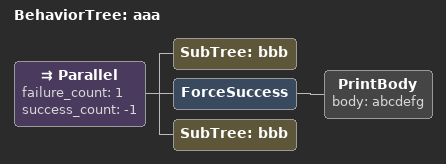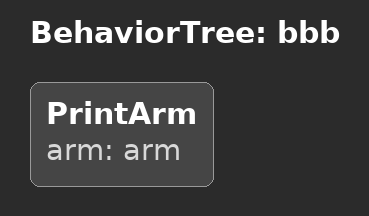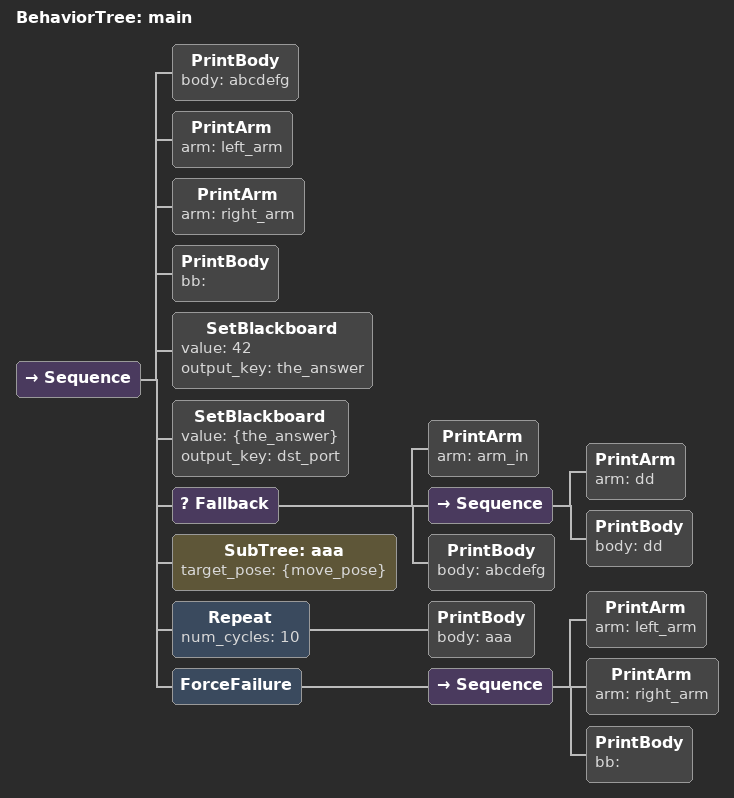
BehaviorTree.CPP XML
<?xml version="1.0" encoding="UTF-8"?>
<root BTCPP_format="4"
  main_tree_to_execute="main">
  <BehaviorTree ID="aaa">
    <Parallel failure_count="1"
      success_count="-1">
      <SubTree ID="bbb" />
      <ForceSuccess>
        <PrintBody body="abcdefg" />
      </ForceSuccess>
      <SubTree ID="bbb" />
    </Parallel>
  </BehaviorTree>

  <BehaviorTree ID="bbb">
    <PrintArm arm="arm" />
  </BehaviorTree>

  <BehaviorTree ID="main">
    <Sequence>
      <PrintBody body="abcdefg" />
      <PrintArm arm="left_arm" />
      <PrintArm arm="right_arm" />
      <PrintBody bb="" />
      <SetBlackboard value="42" output_key="the_answer" />
      <SetBlackboard value="{the_answer}" output_key="dst_port" />
      <Fallback>
        <PrintArm arm="arm_in" />
        <Sequence>
          <PrintArm arm="dd" />
          <PrintBody body="dd" />
        </Sequence>
        <PrintBody body="abcdefg" />
      </Fallback>
      <SubTree ID="aaa" target_pose="{move_pose}"/>
      <Repeat num_cycles="10">
        <PrintBody body="aaa" />
      </Repeat>
      <ForceFailure>
        <Sequence>
          <PrintArm arm="left_arm" />
          <PrintArm arm="right_arm" />
          <PrintBody bb="" />
        </Sequence>
      </ForceFailure>
    </Sequence>
  </BehaviorTree>

</root>
